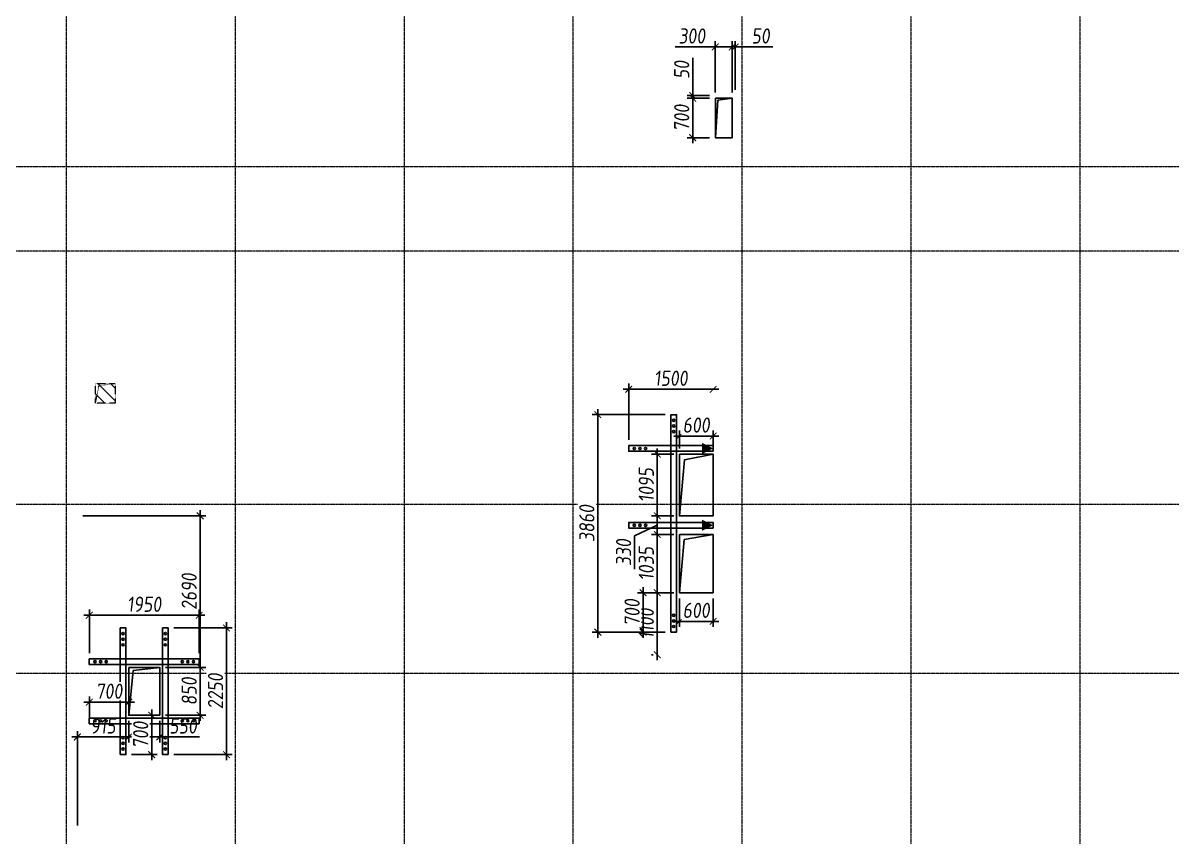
# Model space of a CAD drawing. Header units: millimetres. Extents: x -233751 to 529254, y -907864 to 285890.
# Drawn here: x -206997 to -186474, y -111299 to -96850 of the extents above; entities that cross this region are included whole.
import ezdxf

# ---------------------------------------------------------------- set-up
doc = ezdxf.new("R2010")
doc.units = ezdxf.units.MM
doc.linetypes.add('ADSK_Штриховая_ш2 п1', pattern=[3, 2, -1])
doc.linetypes.add('осевая', pattern=[2, 1.25, -0.25, 0.25, -0.25])
doc.layers.get('0').update_dxf_attribs({"lineweight": 30})
doc.layers.get('Defpoints').update_dxf_attribs({"lineweight": 0})
for name, color, linetype, lineweight in [('КР_Металл', 3, 'Continuous', 30), ('КР_Новые отверстия', 5, 'Continuous', 30), ('КР_Оси', 7, 'Continuous', 5), ('КР_Размеры отверстия', 7, 'Continuous', 5), ('КР_Размеры усиление', 1, 'Continuous', 5), ('КР_Сущ отверстия', 6, 'Continuous', 15), ('КР_Тонкая', 250, 'Continuous', 0)]:
    doc.layers.add(name, color=color, linetype=linetype, lineweight=lineweight)
doc.styles.add('ISOCPEUR', font='isocpeur.ttf', dxfattribs={"width": 0.85, "oblique": 7})
doc.dimstyles.new('R_100', dxfattribs={"dimtxt": 270, "dimasz": 120, "dimexe": 100, "dimexo": 100, "dimgap": 60, "dimtad": 1, "dimdec": 0, "dimrnd": 5, "dimzin": 0, "dimdsep": 46, "dimtxsty": 'ISOCPEUR', "dimblk": 'ARCHTICK', "dimcen": 0, "dimdle": 100, "dimclrd": 256, "dimclre": 256, "dimclrt": 256, "dimadec": 0, "dimazin": 0, "dimtfac": 2, "dimtdec": 0, "dimtmove": 0, "dimatfit": 3, "dimfxl": 1, "dimtvp": 3, "dimtfill": 1, "dimtolj": 1, "dimtzin": 0, "dimarcsym": 0})

# ---------------------------------------------------------------- blocks, each defined once
blk = doc.blocks.new('*U2180')
at = {"color": 0, "linetype": 'ByBlock', "lineweight": -2, "ltscale": 10}
blk.add_line((0, 0), (-35117, 0), dxfattribs=at)
blk = doc.blocks.new('*U2181')
at = {"color": 0, "linetype": 'ByBlock', "lineweight": -2, "ltscale": 10}
blk.add_line((0, 0), (-35117, 0), dxfattribs=at)
blk = doc.blocks.new('*U2182')
at = {"color": 0, "linetype": 'ByBlock', "lineweight": -2, "ltscale": 10}
blk.add_line((0, 0), (-35117, 0), dxfattribs=at)
blk = doc.blocks.new('*U2183')
at = {"color": 0, "linetype": 'ByBlock', "lineweight": -2, "ltscale": 10}
blk.add_line((0, 0), (-35117, 0), dxfattribs=at)
blk = doc.blocks.new('*U2196')
at = {"color": 0, "linetype": 'ByBlock', "lineweight": -2, "ltscale": 10}
blk.add_line((0, 0), (0, -53278), dxfattribs=at)
blk = doc.blocks.new('*U2197')
at = {"color": 0, "linetype": 'ByBlock', "lineweight": -2, "ltscale": 10}
blk.add_line((0, 0), (0, -53278), dxfattribs=at)
blk = doc.blocks.new('*U2198')
at = {"color": 0, "linetype": 'ByBlock', "lineweight": -2, "ltscale": 10}
blk.add_line((0, 0), (0, -53278), dxfattribs=at)
blk = doc.blocks.new('*U2199')
at = {"color": 0, "linetype": 'ByBlock', "lineweight": -2, "ltscale": 10}
blk.add_line((0, 0), (0, -53278), dxfattribs=at)
blk = doc.blocks.new('*U2200')
at = {"color": 0, "linetype": 'ByBlock', "lineweight": -2, "ltscale": 10}
blk.add_line((0, 0), (0, -53278), dxfattribs=at)
blk = doc.blocks.new('*U2201')
at = {"color": 0, "linetype": 'ByBlock', "lineweight": -2, "ltscale": 10}
blk.add_line((0, 0), (0, -53278), dxfattribs=at)
blk = doc.blocks.new('*U2202')
at = {"color": 0, "linetype": 'ByBlock', "lineweight": -2, "ltscale": 10}
blk.add_line((0, 0), (0, -53278), dxfattribs=at)
blk = doc.blocks.new('_ArchTick')
at = {"color": 0, "linetype": 'ByBlock', "const_width": 0.15}
blk.add_lwpolyline([(-0.5, -0.5), (0.5, 0.5)], dxfattribs=at)
blk = doc.blocks.new('*D1227')
at = {"layer": 'Defpoints', "color": 0, "transparency": 16777216}
for p in [(-194706, -98184), (-194706, -98884)]:
    blk.add_point(p, dxfattribs=at)
at = {"layer": 'КР_Размеры отверстия', "lineweight": -2, "transparency": 16777216}
for p, q in [((-195107, -98984), (-195107, -98084)), ((-194806, -98184), (-195207, -98184)), ((-194806, -98884), (-195207, -98884))]:
    blk.add_line(p, q, dxfattribs=at)
at = {"layer": 'КР_Размеры отверстия', "lineweight": -2, "transparency": 16777216, "xscale": 120, "yscale": 120, "zscale": 120}
for p, rotation in [((-195107, -98184), 90), ((-195107, -98884), 270)]:
    blk.add_blockref('_ArchTick', p, dxfattribs=dict(at, rotation=rotation))
at = {"layer": 'КР_Размеры отверстия', "transparency": 16777216, "insert": (-195302, -98534), "char_height": 270, "attachment_point": 5, "rotation": 90, "style": 'ISOCPEUR', "bg_fill": 3, "box_fill_scale": 1.1, "bg_fill_color": 256, "bg_fill_true_color": 13158600, "bg_fill_transparency": 0}
blk.add_mtext('\\A1;700', dxfattribs=at)
at = {"layer": 'Defpoints', "color": 0, "transparency": 16777216}
blk.add_point((-195107, -98184), dxfattribs=at)
blk = doc.blocks.new('*D1228')
at = {"layer": 'Defpoints', "color": 0, "transparency": 16777216}
for p in [(-195107, -98134), (-194706, -98134), (-194706, -98184)]:
    blk.add_point(p, dxfattribs=at)
at = {"layer": 'КР_Размеры отверстия', "lineweight": -2, "transparency": 16777216}
for p, q in [((-195107, -98134), (-195107, -97466)), ((-194806, -98134), (-195207, -98134)), ((-194806, -98184), (-195207, -98184)), ((-195107, -98184), (-195107, -98134)), ((-195107, -98184), (-195107, -98304))]:
    blk.add_line(p, q, dxfattribs=at)
at = {"layer": 'КР_Размеры отверстия', "lineweight": -2, "transparency": 16777216, "xscale": 120, "yscale": 120, "zscale": 120}
for p, rotation in [((-195107, -98134), 270), ((-195107, -98184), 90)]:
    blk.add_blockref('_ArchTick', p, dxfattribs=dict(at, rotation=rotation))
at = {"layer": 'КР_Размеры отверстия', "transparency": 16777216, "insert": (-195302, -97680), "char_height": 270, "attachment_point": 5, "rotation": 90, "style": 'ISOCPEUR', "bg_fill": 3, "box_fill_scale": 1.1, "bg_fill_color": 256, "bg_fill_true_color": 13158600, "bg_fill_transparency": 0}
blk.add_mtext('\\A1;50', dxfattribs=at)
blk = doc.blocks.new('*D1202')
at = {"layer": 'Defpoints', "color": 0, "transparency": 16777216}
for p in [(-194354, -97273), (-194406, -98184), (-194354, -98134)]:
    blk.add_point(p, dxfattribs=at)
at = {"layer": 'КР_Размеры отверстия', "lineweight": -2, "transparency": 16777216}
for p, q in [((-194406, -97273), (-194526, -97273)), ((-194406, -98084), (-194406, -97173)), ((-194406, -97273), (-194354, -97273)), ((-194354, -98034), (-194354, -97173)), ((-194354, -97273), (-193685, -97273))]:
    blk.add_line(p, q, dxfattribs=at)
at = {"layer": 'КР_Размеры отверстия', "lineweight": -2, "transparency": 16777216, "xscale": 120, "yscale": 120, "zscale": 120}
blk.add_blockref('_ArchTick', (-194406, -97273), dxfattribs=at)
at = {"layer": 'КР_Размеры отверстия', "lineweight": -2, "transparency": 16777216, "xscale": 120, "yscale": 120, "zscale": 120, "rotation": 180}
blk.add_blockref('_ArchTick', (-194354, -97273), dxfattribs=at)
at = {"layer": 'КР_Размеры отверстия', "transparency": 16777216, "insert": (-193900, -97078), "char_height": 270, "attachment_point": 5, "style": 'ISOCPEUR', "bg_fill": 3, "box_fill_scale": 1.1, "bg_fill_color": 256, "bg_fill_true_color": 13158600, "bg_fill_transparency": 0}
blk.add_mtext('\\A1;50', dxfattribs=at)
blk = doc.blocks.new('*D1229')
at = {"layer": 'Defpoints', "color": 0, "transparency": 16777216}
for p in [(-194706, -97273), (-194706, -98184), (-194406, -98184)]:
    blk.add_point(p, dxfattribs=at)
at = {"layer": 'КР_Размеры отверстия', "lineweight": -2, "transparency": 16777216}
for p, q in [((-194706, -97273), (-195416, -97273)), ((-194706, -98084), (-194706, -97173)), ((-194306, -97273), (-194706, -97273)), ((-194406, -98084), (-194406, -97173))]:
    blk.add_line(p, q, dxfattribs=at)
at = {"layer": 'КР_Размеры отверстия', "lineweight": -2, "transparency": 16777216, "xscale": 120, "yscale": 120, "zscale": 120, "rotation": 180}
blk.add_blockref('_ArchTick', (-194706, -97273), dxfattribs=at)
at = {"layer": 'КР_Размеры отверстия', "lineweight": -2, "transparency": 16777216, "xscale": 120, "yscale": 120, "zscale": 120}
blk.add_blockref('_ArchTick', (-194406, -97273), dxfattribs=at)
at = {"layer": 'КР_Размеры отверстия', "transparency": 16777216, "insert": (-195121, -97078), "char_height": 270, "attachment_point": 5, "style": 'ISOCPEUR', "bg_fill": 3, "box_fill_scale": 1.1, "bg_fill_color": 256, "bg_fill_true_color": 13158600, "bg_fill_transparency": 0}
blk.add_mtext('\\A1;300', dxfattribs=at)
blk = doc.blocks.new('*D1198')
at = {"layer": 'Defpoints', "color": 0, "transparency": 16777216}
for p in [(-195343, -104502), (-195736, -105599), (-195343, -105599)]:
    blk.add_point(p, dxfattribs=at)
at = {"layer": 'КР_Размеры отверстия', "lineweight": -2, "transparency": 16777216}
for p, q in [((-195736, -104402), (-195736, -105699)), ((-195443, -104502), (-195836, -104502)), ((-195443, -105599), (-195836, -105599))]:
    blk.add_line(p, q, dxfattribs=at)
at = {"layer": 'КР_Размеры отверстия', "lineweight": -2, "transparency": 16777216, "xscale": 120, "yscale": 120, "zscale": 120}
for p, rotation in [((-195736, -104502), 90), ((-195736, -105599), 270)]:
    blk.add_blockref('_ArchTick', p, dxfattribs=dict(at, rotation=rotation))
at = {"layer": 'КР_Размеры отверстия', "transparency": 16777216, "insert": (-195931, -105051), "char_height": 270, "attachment_point": 5, "rotation": 90, "style": 'ISOCPEUR', "bg_fill": 3, "box_fill_scale": 1.1, "bg_fill_color": 256, "bg_fill_true_color": 13158600, "bg_fill_transparency": 0}
blk.add_mtext('\\A1;1095', dxfattribs=at)
blk = doc.blocks.new('*D1199')
at = {"layer": 'Defpoints', "color": 0, "transparency": 16777216}
for p in [(-195343, -105930), (-195736, -106964), (-195343, -106964)]:
    blk.add_point(p, dxfattribs=at)
at = {"layer": 'КР_Размеры отверстия', "lineweight": -2, "transparency": 16777216}
for p, q in [((-195736, -105830), (-195736, -107064)), ((-195443, -105930), (-195836, -105930)), ((-195443, -106964), (-195836, -106964))]:
    blk.add_line(p, q, dxfattribs=at)
at = {"layer": 'КР_Размеры отверстия', "lineweight": -2, "transparency": 16777216, "xscale": 120, "yscale": 120, "zscale": 120}
for p, rotation in [((-195736, -105930), 90), ((-195736, -106964), 270)]:
    blk.add_blockref('_ArchTick', p, dxfattribs=dict(at, rotation=rotation))
at = {"layer": 'КР_Размеры отверстия', "transparency": 16777216, "insert": (-195931, -106447), "char_height": 270, "attachment_point": 5, "rotation": 90, "style": 'ISOCPEUR', "bg_fill": 3, "box_fill_scale": 1.1, "bg_fill_color": 256, "bg_fill_true_color": 13158600, "bg_fill_transparency": 0}
blk.add_mtext('\\A1;1035', dxfattribs=at)
blk = doc.blocks.new('*D1200')
at = {"layer": 'Defpoints', "color": 0, "transparency": 16777216}
for p in [(-195736, -105599), (-195343, -105599), (-195343, -105930)]:
    blk.add_point(p, dxfattribs=at)
at = {"layer": 'КР_Размеры отверстия', "lineweight": -2, "transparency": 16777216}
for p, q in [((-195443, -105599), (-195836, -105599)), ((-195736, -106030), (-195736, -105499)), ((-195736, -105765), (-196139, -105955)), ((-196139, -105955), (-196139, -106544)), ((-195443, -105930), (-195836, -105930))]:
    blk.add_line(p, q, dxfattribs=at)
at = {"layer": 'КР_Размеры отверстия', "lineweight": -2, "transparency": 16777216, "xscale": 120, "yscale": 120, "zscale": 120}
for p, rotation in [((-195736, -105599), 90), ((-195736, -105930), 270)]:
    blk.add_blockref('_ArchTick', p, dxfattribs=dict(at, rotation=rotation))
at = {"layer": 'КР_Размеры отверстия', "transparency": 16777216, "insert": (-196334, -106250), "char_height": 270, "attachment_point": 5, "rotation": 90, "style": 'ISOCPEUR', "bg_fill": 3, "box_fill_scale": 1.1, "bg_fill_color": 256, "bg_fill_true_color": 13158600, "bg_fill_transparency": 0}
blk.add_mtext('\\A1;330', dxfattribs=at)
blk = doc.blocks.new('*D1201')
at = {"layer": 'Defpoints', "color": 0, "transparency": 16777216}
for p in [(-195343, -106964), (-194744, -106964)]:
    blk.add_point(p, dxfattribs=at)
at = {"layer": 'КР_Размеры отверстия', "lineweight": -2, "transparency": 16777216}
for p, q in [((-195343, -107064), (-195343, -107572)), ((-194744, -107064), (-194744, -107572)), ((-195443, -107472), (-194644, -107472))]:
    blk.add_line(p, q, dxfattribs=at)
at = {"layer": 'КР_Размеры отверстия', "lineweight": -2, "transparency": 16777216, "xscale": 120, "yscale": 120, "zscale": 120, "rotation": 180}
blk.add_blockref('_ArchTick', (-195343, -107472), dxfattribs=at)
at = {"layer": 'КР_Размеры отверстия', "lineweight": -2, "transparency": 16777216, "xscale": 120, "yscale": 120, "zscale": 120}
blk.add_blockref('_ArchTick', (-194744, -107472), dxfattribs=at)
at = {"layer": 'КР_Размеры отверстия', "transparency": 16777216, "insert": (-195044, -107277), "char_height": 270, "attachment_point": 5, "style": 'ISOCPEUR', "bg_fill": 3, "box_fill_scale": 1.1, "bg_fill_color": 256, "bg_fill_true_color": 13158600, "bg_fill_transparency": 0}
blk.add_mtext('\\A1;600', dxfattribs=at)
at = {"layer": 'Defpoints', "color": 0, "transparency": 16777216}
blk.add_point((-194744, -107472), dxfattribs=at)
blk = doc.blocks.new('*D1210')
at = {"layer": 'Defpoints', "color": 0, "transparency": 16777216}
for p in [(-195343, -104502), (-194744, -104502)]:
    blk.add_point(p, dxfattribs=at)
at = {"layer": 'КР_Размеры отверстия', "lineweight": -2, "transparency": 16777216}
for p, q in [((-195443, -104182), (-194644, -104182)), ((-195343, -104402), (-195343, -104082)), ((-194744, -104402), (-194744, -104082))]:
    blk.add_line(p, q, dxfattribs=at)
at = {"layer": 'КР_Размеры отверстия', "lineweight": -2, "transparency": 16777216, "xscale": 120, "yscale": 120, "zscale": 120, "rotation": 180}
blk.add_blockref('_ArchTick', (-195343, -104182), dxfattribs=at)
at = {"layer": 'КР_Размеры отверстия', "lineweight": -2, "transparency": 16777216, "xscale": 120, "yscale": 120, "zscale": 120}
blk.add_blockref('_ArchTick', (-194744, -104182), dxfattribs=at)
at = {"layer": 'КР_Размеры отверстия', "transparency": 16777216, "insert": (-195044, -103987), "char_height": 270, "attachment_point": 5, "style": 'ISOCPEUR', "bg_fill": 3, "box_fill_scale": 1.1, "bg_fill_color": 256, "bg_fill_true_color": 13158600, "bg_fill_transparency": 0}
blk.add_mtext('\\A1;600', dxfattribs=at)
at = {"layer": 'Defpoints', "color": 0, "transparency": 16777216}
blk.add_point((-194744, -104182), dxfattribs=at)
blk = doc.blocks.new('*D1231')
at = {"layer": 'Defpoints', "color": 0, "transparency": 16777216}
for p in [(-205121, -109139), (-204571, -109139), (-204571, -109525)]:
    blk.add_point(p, dxfattribs=at)
at = {"layer": 'КР_Размеры отверстия', "lineweight": -2, "transparency": 16777216}
for p, q in [((-205121, -109239), (-205121, -109625)), ((-204571, -109239), (-204571, -109625)), ((-205221, -109525), (-204571, -109525)), ((-204571, -109525), (-203862, -109525))]:
    blk.add_line(p, q, dxfattribs=at)
at = {"layer": 'КР_Размеры отверстия', "lineweight": -2, "transparency": 16777216, "xscale": 120, "yscale": 120, "zscale": 120, "rotation": 180}
blk.add_blockref('_ArchTick', (-205121, -109525), dxfattribs=at)
at = {"layer": 'КР_Размеры отверстия', "lineweight": -2, "transparency": 16777216, "xscale": 120, "yscale": 120, "zscale": 120}
blk.add_blockref('_ArchTick', (-204571, -109525), dxfattribs=at)
at = {"layer": 'КР_Размеры отверстия', "transparency": 16777216, "insert": (-204157, -109330), "char_height": 270, "attachment_point": 5, "style": 'ISOCPEUR', "bg_fill": 3, "box_fill_scale": 1.1, "bg_fill_color": 256, "bg_fill_true_color": 13158600, "bg_fill_transparency": 0}
blk.add_mtext('\\A1;550', dxfattribs=at)
blk = doc.blocks.new('*D1232')
at = {"layer": 'Defpoints', "color": 0, "transparency": 16777216}
for p in [(-205121, -109139), (-206034, -109525), (-206034, -111199)]:
    blk.add_point(p, dxfattribs=at)
at = {"layer": 'КР_Размеры отверстия', "lineweight": -2, "transparency": 16777216}
for p, q in [((-205121, -109239), (-205121, -109625)), ((-205021, -109525), (-206134, -109525)), ((-206034, -111099), (-206034, -109425))]:
    blk.add_line(p, q, dxfattribs=at)
at = {"layer": 'КР_Размеры отверстия', "lineweight": -2, "transparency": 16777216, "xscale": 120, "yscale": 120, "zscale": 120, "rotation": 180}
blk.add_blockref('_ArchTick', (-206034, -109525), dxfattribs=at)
at = {"layer": 'КР_Размеры отверстия', "lineweight": -2, "transparency": 16777216, "xscale": 120, "yscale": 120, "zscale": 120}
blk.add_blockref('_ArchTick', (-205121, -109525), dxfattribs=at)
at = {"layer": 'КР_Размеры отверстия', "transparency": 16777216, "insert": (-205578, -109330), "char_height": 270, "attachment_point": 5, "style": 'ISOCPEUR', "bg_fill": 3, "box_fill_scale": 1.1, "bg_fill_color": 256, "bg_fill_true_color": 13158600, "bg_fill_transparency": 0}
blk.add_mtext('\\A1;915', dxfattribs=at)
blk = doc.blocks.new('*D1233')
at = {"layer": 'Defpoints', "color": 0, "transparency": 16777216}
for p in [(-204571, -108289), (-203853, -108289), (-204571, -109139)]:
    blk.add_point(p, dxfattribs=at)
at = {"layer": 'КР_Размеры отверстия', "lineweight": -2, "transparency": 16777216}
for p, q in [((-204471, -108289), (-203753, -108289)), ((-203853, -109239), (-203853, -108189)), ((-204471, -109139), (-203753, -109139))]:
    blk.add_line(p, q, dxfattribs=at)
at = {"layer": 'КР_Размеры отверстия', "lineweight": -2, "transparency": 16777216, "xscale": 120, "yscale": 120, "zscale": 120}
for p, rotation in [((-203853, -108289), 90), ((-203853, -109139), 270)]:
    blk.add_blockref('_ArchTick', p, dxfattribs=dict(at, rotation=rotation))
at = {"layer": 'КР_Размеры отверстия', "transparency": 16777216, "insert": (-204048, -108714), "char_height": 270, "attachment_point": 5, "rotation": 90, "style": 'ISOCPEUR', "bg_fill": 3, "box_fill_scale": 1.1, "bg_fill_color": 256, "bg_fill_true_color": 13158600, "bg_fill_transparency": 0}
blk.add_mtext('\\A1;850', dxfattribs=at)
blk = doc.blocks.new('*D1234')
at = {"layer": 'Defpoints', "color": 0, "transparency": 16777216}
for p in [(-206034, -105599), (-203853, -105599), (-204571, -108289)]:
    blk.add_point(p, dxfattribs=at)
at = {"layer": 'КР_Размеры отверстия', "lineweight": -2, "transparency": 16777216}
for p, q in [((-205934, -105599), (-203753, -105599)), ((-203853, -108389), (-203853, -105499)), ((-204471, -108289), (-203753, -108289))]:
    blk.add_line(p, q, dxfattribs=at)
at = {"layer": 'КР_Размеры отверстия', "lineweight": -2, "transparency": 16777216, "xscale": 120, "yscale": 120, "zscale": 120}
for p, rotation in [((-203853, -105599), 90), ((-203853, -108289), 270)]:
    blk.add_blockref('_ArchTick', p, dxfattribs=dict(at, rotation=rotation))
at = {"layer": 'КР_Размеры отверстия', "transparency": 16777216, "insert": (-204048, -106944), "char_height": 270, "attachment_point": 5, "rotation": 90, "style": 'ISOCPEUR', "bg_fill": 3, "box_fill_scale": 1.1, "bg_fill_color": 256, "bg_fill_true_color": 13158600, "bg_fill_transparency": 0}
blk.add_mtext('\\A1;2690', dxfattribs=at)
blk = doc.blocks.new('*D1236')
at = {"layer": 'Defpoints', "color": 0, "transparency": 16777216}
for p in [(-195343, -106964), (-195736, -108064), (-195709, -108064)]:
    blk.add_point(p, dxfattribs=at)
at = {"layer": 'КР_Размеры отверстия', "lineweight": -2, "transparency": 16777216}
for p, q in [((-195736, -106864), (-195736, -108164)), ((-195443, -106964), (-195836, -106964)), ((-195809, -108064), (-195836, -108064))]:
    blk.add_line(p, q, dxfattribs=at)
at = {"layer": 'КР_Размеры отверстия', "lineweight": -2, "transparency": 16777216, "xscale": 120, "yscale": 120, "zscale": 120}
for p, rotation in [((-195736, -106964), 90), ((-195736, -108064), 270)]:
    blk.add_blockref('_ArchTick', p, dxfattribs=dict(at, rotation=rotation))
at = {"layer": 'КР_Размеры отверстия', "transparency": 16777216, "insert": (-195931, -107514), "char_height": 270, "attachment_point": 5, "rotation": 90, "style": 'ISOCPEUR', "bg_fill": 3, "box_fill_scale": 1.1, "bg_fill_color": 256, "bg_fill_true_color": 13158600, "bg_fill_transparency": 0}
blk.add_mtext('\\A1;1100', dxfattribs=at)
blk = doc.blocks.new('*D1372')
at = {"layer": 'Defpoints', "color": 0, "transparency": 16777216}
for p in [(-196243, -103351), (-194744, -103351), (-196243, -104352)]:
    blk.add_point(p, dxfattribs=at)
at = {"layer": 'КР_Размеры усиление', "color": 3, "lineweight": -2, "transparency": 16777216}
for p, q in [((-194644, -103351), (-196343, -103351)), ((-196243, -104252), (-196243, -103251))]:
    blk.add_line(p, q, dxfattribs=at)
at = {"layer": 'КР_Размеры усиление', "color": 3, "lineweight": -2, "transparency": 16777216, "xscale": 120, "yscale": 120, "zscale": 120, "rotation": 180}
blk.add_blockref('_ArchTick', (-196243, -103351), dxfattribs=at)
at = {"layer": 'КР_Размеры усиление', "color": 3, "lineweight": -2, "transparency": 16777216, "xscale": 120, "yscale": 120, "zscale": 120}
blk.add_blockref('_ArchTick', (-194744, -103351), dxfattribs=at)
at = {"layer": 'КР_Размеры усиление', "color": 3, "transparency": 16777216, "insert": (-195494, -103156), "char_height": 270, "attachment_point": 5, "style": 'ISOCPEUR', "bg_fill": 3, "box_fill_scale": 1.1, "bg_fill_color": 256, "bg_fill_true_color": 13158600, "bg_fill_transparency": 0}
blk.add_mtext('\\A1;1500', dxfattribs=at)
blk = doc.blocks.new('*D1381')
at = {"layer": 'Defpoints', "color": 0, "transparency": 16777216}
for p in [(-196792, -103802), (-195493, -103802), (-195493, -107664)]:
    blk.add_point(p, dxfattribs=at)
at = {"layer": 'КР_Размеры усиление', "lineweight": -2, "transparency": 16777216}
for p, q in [((-195593, -103802), (-196892, -103802)), ((-196792, -107764), (-196792, -103702)), ((-195593, -107664), (-196892, -107664))]:
    blk.add_line(p, q, dxfattribs=at)
at = {"layer": 'КР_Размеры усиление', "lineweight": -2, "transparency": 16777216, "xscale": 120, "yscale": 120, "zscale": 120}
for p, rotation in [((-196792, -103802), 90), ((-196792, -107664), 270)]:
    blk.add_blockref('_ArchTick', p, dxfattribs=dict(at, rotation=rotation))
at = {"layer": 'КР_Размеры усиление', "transparency": 16777216, "insert": (-196987, -105733), "char_height": 270, "attachment_point": 5, "rotation": 90, "style": 'ISOCPEUR', "bg_fill": 3, "box_fill_scale": 1.1, "bg_fill_color": 256, "bg_fill_true_color": 13158600, "bg_fill_transparency": 0}
blk.add_mtext('\\A1;3860', dxfattribs=at)
blk = doc.blocks.new('*D1383')
at = {"layer": 'Defpoints', "color": 0, "transparency": 16777216}
for p in [(-204421, -107589), (-204421, -109839), (-203385, -109839)]:
    blk.add_point(p, dxfattribs=at)
at = {"layer": 'КР_Размеры усиление', "lineweight": -2, "transparency": 16777216}
for p, q in [((-203385, -107489), (-203385, -109939)), ((-204321, -107589), (-203285, -107589)), ((-204321, -109839), (-203285, -109839))]:
    blk.add_line(p, q, dxfattribs=at)
at = {"layer": 'КР_Размеры усиление', "lineweight": -2, "transparency": 16777216, "xscale": 120, "yscale": 120, "zscale": 120}
for p, rotation in [((-203385, -107589), 90), ((-203385, -109839), 270)]:
    blk.add_blockref('_ArchTick', p, dxfattribs=dict(at, rotation=rotation))
at = {"layer": 'КР_Размеры усиление', "transparency": 16777216, "insert": (-203580, -108714), "char_height": 270, "attachment_point": 5, "rotation": 90, "style": 'ISOCPEUR', "bg_fill": 3, "box_fill_scale": 1.1, "bg_fill_color": 256, "bg_fill_true_color": 13158600, "bg_fill_transparency": 0}
blk.add_mtext('\\A1;2250', dxfattribs=at)
blk = doc.blocks.new('*D1384')
at = {"layer": 'Defpoints', "color": 0, "transparency": 16777216}
for p in [(-205821, -107364), (-205821, -108139), (-203871, -108139)]:
    blk.add_point(p, dxfattribs=at)
at = {"layer": 'КР_Размеры усиление', "color": 3, "lineweight": -2, "transparency": 16777216}
for p, q in [((-205821, -108039), (-205821, -107264)), ((-203871, -108039), (-203871, -107264)), ((-203771, -107364), (-205921, -107364))]:
    blk.add_line(p, q, dxfattribs=at)
at = {"layer": 'КР_Размеры усиление', "color": 3, "lineweight": -2, "transparency": 16777216, "xscale": 120, "yscale": 120, "zscale": 120, "rotation": 180}
blk.add_blockref('_ArchTick', (-205821, -107364), dxfattribs=at)
at = {"layer": 'КР_Размеры усиление', "color": 3, "lineweight": -2, "transparency": 16777216, "xscale": 120, "yscale": 120, "zscale": 120}
blk.add_blockref('_ArchTick', (-203871, -107364), dxfattribs=at)
at = {"layer": 'КР_Размеры усиление', "color": 3, "transparency": 16777216, "insert": (-204846, -107169), "char_height": 270, "attachment_point": 5, "style": 'ISOCPEUR', "bg_fill": 3, "box_fill_scale": 1.1, "bg_fill_color": 256, "bg_fill_true_color": 13158600, "bg_fill_transparency": 0}
blk.add_mtext('\\A1;1950', dxfattribs=at)
blk = doc.blocks.new('*D1385')
at = {"layer": 'КР_Размеры усиление', "lineweight": -2, "transparency": 16777216}
for p, q in [((-205021, -109139), (-204614, -109139)), ((-204714, -109939), (-204714, -109039)), ((-205071, -109839), (-204614, -109839))]:
    blk.add_line(p, q, dxfattribs=at)
at = {"layer": 'КР_Размеры усиление', "lineweight": -2, "transparency": 16777216, "xscale": 120, "yscale": 120, "zscale": 120}
for p, rotation in [((-204714, -109139), 90), ((-204714, -109839), 270)]:
    blk.add_blockref('_ArchTick', p, dxfattribs=dict(at, rotation=rotation))
at = {"layer": 'КР_Размеры усиление', "transparency": 16777216, "insert": (-204909, -109489), "char_height": 270, "attachment_point": 5, "rotation": 90, "style": 'ISOCPEUR', "bg_fill": 3, "box_fill_scale": 1.1, "bg_fill_color": 256, "bg_fill_true_color": 13158600, "bg_fill_transparency": 0}
blk.add_mtext('\\A1;700', dxfattribs=at)
at = {"layer": 'Defpoints', "color": 0, "transparency": 16777216}
for p in [(-205121, -109139), (-204714, -109139), (-205171, -109839)]:
    blk.add_point(p, dxfattribs=at)
blk = doc.blocks.new('*D1386')
at = {"layer": 'Defpoints', "color": 0, "transparency": 16777216}
for p in [(-205121, -109139), (-205821, -109289)]:
    blk.add_point(p, dxfattribs=at)
at = {"layer": 'КР_Размеры усиление', "color": 3, "lineweight": -2, "transparency": 16777216}
for p, q in [((-205021, -108908), (-205921, -108908)), ((-205821, -109189), (-205821, -108808)), ((-205121, -109039), (-205121, -108808))]:
    blk.add_line(p, q, dxfattribs=at)
at = {"layer": 'КР_Размеры усиление', "color": 3, "lineweight": -2, "transparency": 16777216, "xscale": 120, "yscale": 120, "zscale": 120, "rotation": 180}
blk.add_blockref('_ArchTick', (-205821, -108908), dxfattribs=at)
at = {"layer": 'КР_Размеры усиление', "color": 3, "lineweight": -2, "transparency": 16777216, "xscale": 120, "yscale": 120, "zscale": 120}
blk.add_blockref('_ArchTick', (-205121, -108908), dxfattribs=at)
at = {"layer": 'КР_Размеры усиление', "color": 3, "transparency": 16777216, "insert": (-205471, -108713), "char_height": 270, "attachment_point": 5, "style": 'ISOCPEUR', "bg_fill": 3, "box_fill_scale": 1.1, "bg_fill_color": 256, "bg_fill_true_color": 13158600, "bg_fill_transparency": 0}
blk.add_mtext('\\A1;700', dxfattribs=at)
at = {"layer": 'Defpoints', "color": 0, "transparency": 16777216}
blk.add_point((-205821, -108908), dxfattribs=at)
blk = doc.blocks.new('*D1449')
at = {"layer": 'Defpoints', "color": 0, "transparency": 16777216}
for p in [(-195343, -106964), (-195493, -107664)]:
    blk.add_point(p, dxfattribs=at)
at = {"layer": 'КР_Размеры усиление', "lineweight": -2, "transparency": 16777216}
for p, q in [((-195988, -106864), (-195988, -107764)), ((-195443, -106964), (-196088, -106964)), ((-195593, -107664), (-196088, -107664))]:
    blk.add_line(p, q, dxfattribs=at)
at = {"layer": 'КР_Размеры усиление', "lineweight": -2, "transparency": 16777216, "xscale": 120, "yscale": 120, "zscale": 120}
for p, rotation in [((-195988, -106964), 90), ((-195988, -107664), 270)]:
    blk.add_blockref('_ArchTick', p, dxfattribs=dict(at, rotation=rotation))
at = {"layer": 'КР_Размеры усиление', "transparency": 16777216, "insert": (-196183, -107314), "char_height": 270, "attachment_point": 5, "rotation": 90, "style": 'ISOCPEUR', "bg_fill": 3, "box_fill_scale": 1.1, "bg_fill_color": 256, "bg_fill_true_color": 13158600, "bg_fill_transparency": 0}
blk.add_mtext('\\A1;700', dxfattribs=at)
at = {"layer": 'Defpoints', "color": 0, "transparency": 16777216}
blk.add_point((-195988, -107664), dxfattribs=at)

msp = doc.modelspace()

# ---------------------------------------------------------------- hatches: boundary and pattern name
at = {"layer": 'КР_Металл', "lineweight": 5}
h = msp.add_hatch(color=6, dxfattribs=at)
h.dxf.hatch_style = 1
h.paths.add_polyline_path([(-194743.9, -105765.4), (-194943.9, -105665.4), (-194943.9, -105865.4)])
at = {"layer": 'КР_Сущ отверстия'}
h = msp.add_hatch(dxfattribs=at)
h.set_pattern_fill('ANSI31', scale=50, angle=90)
h.paths.add_polyline_path([(-205363.9, -103249.3), (-205713.9, -103249.3), (-205713.9, -103599.3), (-205363.9, -103599.3)])

# ---------------------------------------------------------------- linework, layer by layer
at = {"layer": 'КР_Новые отверстия'}
for points in [[(-195343.3, -104502.5), (-194743.9, -104502.5), (-194743.9, -105599.2), (-195343.3, -105599.2)], [(-195343.5, -105930.4), (-194743.9, -105930.4), (-194743.9, -106964.3), (-195343.5, -106964.3)], [(-205121.4, -108289.3), (-204571.4, -108289.3), (-204571.4, -109139.3), (-205121.4, -109139.3)]]:
    msp.add_lwpolyline(points, close=True, dxfattribs=at)
for points in [[(-195343.3, -105599.2), (-195252, -104602.5), (-194743.9, -104502.5)], [(-195343.5, -106964.3), (-195257.4, -106020.5), (-194743.9, -105930.4)], [(-205121.4, -109139.3), (-205044.9, -108345.3), (-204571.4, -108289.3)]]:
    msp.add_lwpolyline(points, dxfattribs=at)
at = {"layer": 'КР_Сущ отверстия', "linetype": 'ADSK_Штриховая_ш2 п1'}
msp.add_lwpolyline([(-205713.9, -103249.3), (-205363.9, -103249.3), (-205363.9, -103599.3), (-205713.9, -103599.3)], close=True, dxfattribs=at)
msp.add_lwpolyline([(-205713.9, -103599.3), (-205652.2, -103292.6), (-205363.9, -103249.3)], dxfattribs=at)

# ---------------------------------------------------------------- block references
at = {"layer": 'КР_Оси', "linetype": 'осевая'}
for name, p in [('*U2196', (-206232.7, -65636.9)), ('*U2197', (-203232.7, -65636.9)), ('*U2199', (-197232.7, -65636.9)), ('*U2201', (-191232.7, -65636.9)), ('*U2202', (-188232.7, -65636.9)), ('*U2181', (-186473.8, -105399.3)), ('*U2180', (-186473.8, -108399.3))]:
    msp.add_blockref(name, p, dxfattribs=at)

# ---------------------------------------------------------------- wipeouts: each hides what was drawn before it
msp.add_wipeout([(-194973.9, -100284.3), (-194354, -100284.3), (-194354, -98998.7), (-194754, -98971.8)]).dxf.layer = 'КР_Тонкая'

# ---------------------------------------------------------------- next in the draw order: linework, layer by layer
at = {"layer": 'КР_Новые отверстия'}
msp.add_lwpolyline([(-194704, -98184.3), (-194404, -98184.3), (-194404, -98884.3), (-194704, -98884.3)], close=True, dxfattribs=at)
msp.add_lwpolyline([(-194704, -98884.3), (-194660, -98218.2), (-194404, -98184.3)], dxfattribs=at)

# ---------------------------------------------------------------- next in the draw order: block references
at = {"layer": 'КР_Оси', "linetype": 'осевая'}
for name, p in [('*U2200', (-194232.7, -65636.9)), ('*U2183', (-186473.8, -99399.3))]:
    msp.add_blockref(name, p, dxfattribs=at)

# ---------------------------------------------------------------- next in the draw order: dimensions: what is measured, and where the dimension line sits
at = {"layer": 'КР_Размеры отверстия'}
for base, p1, p2, picture, middle in [((-195736, -105599.2), (-195343.4, -104502.5), (-195343.4, -105599.2), '*D1198', (-195931, -105050.8)), ((-195736, -106964.3), (-195343.5, -105930.4), (-195343.5, -106964.3), '*D1199', (-195931, -106447.4))]:
    dim = msp.add_linear_dim(base=base, p1=p1, p2=p2, angle=90, dimstyle='R_100', override={"dimpost": '\\X'}, dxfattribs=at)
    dim.commit()
    dim.dimension.update_dxf_attribs({"geometry": picture, "text_midpoint": middle})
dim = msp.add_linear_dim(base=(-204571.4, -109525), p1=(-205121.4, -109139.3), p2=(-204571.4, -109139.3), dimstyle='R_100', override={"dimpost": '\\X'}, dxfattribs=at)
dim.commit()
dim.dimension.update_dxf_attribs({"geometry": '*D1231', "text_midpoint": (-204156.8, -109330)})

# ---------------------------------------------------------------- next in the draw order: linework, layer by layer
at = {"layer": 'КР_Металл'}
for centre in [(-196143.5, -104402.5), (-196043.5, -104402.5), (-195943.5, -104402.5)]:
    msp.add_circle(centre, 20, dxfattribs=at)

# ---------------------------------------------------------------- next in the draw order: dimensions: what is measured, and where the dimension line sits
at = {"layer": 'КР_Размеры отверстия'}
for base, p1, p2, picture, middle in [((-194354, -97272.6), (-194406.3, -98184.3), (-194354, -98134.3), '*D1202', (-193899.8, -97077.6)), ((-194743.8802, -104181.8075), (-195343.3655, -104502.4868), (-194743.8802, -104502.4868), '*D1210', (-195043.6228, -103986.8075)), ((-206033.9151, -109525.0107), (-205121.3592, -109139.3231), (-206033.9151, -111199.3175), '*D1232', (-205577.6371, -109330.0107))]:
    dim = msp.add_linear_dim(base=base, p1=p1, p2=p2, dimstyle='R_100', override={"dimpost": '\\X'}, dxfattribs=at)
    dim.commit()
    dim.dimension.update_dxf_attribs({"geometry": picture, "text_midpoint": middle})
for base, p1, p2, angle, picture, middle in [((-195106.8, -98184.3), (-194706.3, -98884.3), (-194706.3, -98184.3), 90, '*D1227', (-195301.8, -98534.3)), ((-194743.9, -107472.2), (-195343.5, -106964.3), (-194743.9, -106964.3), 180, '*D1201', (-195043.7, -107277.2)), ((-203853.1, -108289.3), (-204571.4, -109139.3), (-204571.4, -108289.3), 90, '*D1233', (-204048.1, -108714.3))]:
    dim = msp.add_linear_dim(base=base, p1=p1, p2=p2, angle=angle, dimstyle='R_100', override={"dimpost": '\\X'}, dxfattribs=at)
    dim.commit()
    dim.dimension.update_dxf_attribs({"geometry": picture, "text_midpoint": middle})
dim = msp.add_linear_dim(base=(-195736, -105599.2), p1=(-195343.5, -105930.4), p2=(-195343.4, -105599.2), angle=90, dimstyle='R_100', override={"dimpost": '\\X', "dimtmove": 1}, dxfattribs=at)
dim.commit()
dim.dimension.update_dxf_attribs({"geometry": '*D1200', "text_midpoint": (-196138.7, -106015.1), "dimtype": 160})

# ---------------------------------------------------------------- next in the draw order: wipeouts: each hides what was drawn before it
msp.add_wipeout([(-199070.5, -99439.1), (-200033.9, -99439.1), (-200033.9, -99599.3), (-200433.9, -99599.3), (-201352.1, -100533.5), (-200956.7, -101741.5), (-198972.5, -101460.4), (-198888.8, -100533.5)]).dxf.layer = 'КР_Тонкая'

# ---------------------------------------------------------------- next in the draw order: linework, layer by layer
at = {"layer": 'КР_Металл'}
msp.add_lwpolyline([(-194743.9, -104452.5), (-194743.9, -104352.5), (-196243.5, -104352.5), (-196243.5, -104452.5)], close=True, dxfattribs=at)
at = {"layer": 'КР_Металл', "color": 1}
for centre in [(-195443.5, -103902.5), (-195443.5, -104002.5), (-195443.5, -104102.5), (-205221.4, -109539.3), (-205221.4, -109639.3), (-205221.4, -109739.3)]:
    msp.add_circle(centre, 20, dxfattribs=at)
at = {"layer": 'КР_Металл'}
for centre in [(-205721.4, -109239.3), (-205621.4, -109239.3), (-205521.4, -109239.3)]:
    msp.add_circle(centre, 20, dxfattribs=at)

# ---------------------------------------------------------------- next in the draw order: block references
at = {"layer": 'КР_Оси', "linetype": 'осевая'}
for name, p in [('*U2198', (-200232.7, -65636.9)), ('*U2182', (-186473.8, -100899.3))]:
    msp.add_blockref(name, p, dxfattribs=at)

# ---------------------------------------------------------------- next in the draw order: dimensions: what is measured, and where the dimension line sits
at = {"layer": 'КР_Размеры отверстия'}
for base, p1, p2, override, picture, middle in [((-195106.8, -98134.3), (-194706.3, -98184.3), (-194706.3, -98134.3), {"dimpost": '\\X'}, '*D1228', (-195301.8, -97680)), ((-203853.1, -105599.3), (-204571.4, -108289.3), (-206033.9, -105599.3), {"dimpost": '\\X'}, '*D1234', (-204048.1, -106944.3)), ((-195736, -108064.3), (-195343.5, -106964.3), (-195708.9, -108064.3), {"dimpost": '\\X', "dimtmove": 1}, '*D1236', (-195931, -107514.3))]:
    dim = msp.add_linear_dim(base=base, p1=p1, p2=p2, angle=90, dimstyle='R_100', override=override, dxfattribs=at)
    dim.commit()
    dim.dimension.update_dxf_attribs({"geometry": picture, "text_midpoint": middle})

# ---------------------------------------------------------------- next in the draw order: linework, layer by layer
at = {"layer": 'КР_Металл', "color": 1}
msp.add_lwpolyline([(-195493.5, -107664.3), (-195393.5, -107664.3), (-195393.5, -103802.5), (-195493.5, -103802.5)], close=True, dxfattribs=at)

# ---------------------------------------------------------------- next in the draw order: dimensions: what is measured, and where the dimension line sits
at = {"layer": 'КР_Размеры отверстия'}
dim = msp.add_linear_dim(base=(-194706.3, -97272.6), p1=(-194406.3, -98184.3), p2=(-194706.3, -98184.3), dimstyle='R_100', override={"dimpost": '\\X'}, dxfattribs=at)
dim.commit()
dim.dimension.update_dxf_attribs({"geometry": '*D1229', "text_midpoint": (-195120.9, -97077.6)})
at = {"layer": 'КР_Размеры усиление'}
dim = msp.add_linear_dim(base=(-203385.2, -109839.3), p1=(-204421.4, -107589.3), p2=(-204421.4, -109839.3), angle=90, dimstyle='R_100', override={"dimpost": '\\X'}, dxfattribs=at)
dim.commit()
dim.dimension.update_dxf_attribs({"geometry": '*D1383', "text_midpoint": (-203580.2, -108714.3)})

# ---------------------------------------------------------------- next in the draw order: linework, layer by layer
at = {"layer": 'КР_Металл', "color": 1}
msp.add_lwpolyline([(-204421.4, -109839.3), (-204521.4, -109839.3), (-204521.4, -107589.3), (-204421.4, -107589.3)], close=True, dxfattribs=at)
at = {"layer": 'КР_Металл'}
for points in [[(-205821.4, -108139.3), (-205821.4, -108239.3), (-203871.4, -108239.3), (-203871.4, -108139.3)], [(-205821.4, -109289.3), (-205821.4, -109189.3), (-203871.4, -109189.3), (-203871.4, -109289.3)]]:
    msp.add_lwpolyline(points, close=True, dxfattribs=at)
at = {"layer": 'КР_Металл', "color": 1}
for centre in [(-204471.4, -107689.3), (-204471.4, -107789.3), (-204471.4, -107889.3), (-204471.4, -109539.3), (-204471.4, -109639.3), (-204471.4, -109739.3)]:
    msp.add_circle(centre, 20, dxfattribs=at)
at = {"layer": 'КР_Металл'}
for centre in [(-204171.4, -108189.3), (-204071.4, -108189.3), (-203971.4, -108189.3), (-204171.4, -109239.3), (-204071.4, -109239.3), (-203971.4, -109239.3)]:
    msp.add_circle(centre, 20, dxfattribs=at)

# ---------------------------------------------------------------- next in the draw order: dimensions: what is measured, and where the dimension line sits
at = {"layer": 'КР_Размеры усиление'}
dim = msp.add_linear_dim(base=(-196243.5, -103351.4), p1=(-194743.9, -103351.4), p2=(-196243.5, -104352.5), dimstyle='R_100', override={"dimpost": '\\X', "dimclrd": 3, "dimclre": 3, "dimclrt": 3}, dxfattribs=at)
dim.commit()
dim.dimension.update_dxf_attribs({"geometry": '*D1372', "text_midpoint": (-195493.7, -103156.4)})

# ---------------------------------------------------------------- next in the draw order: hatches: boundary and pattern name
at = {"layer": 'КР_Металл', "lineweight": 5}
h = msp.add_hatch(color=6, dxfattribs=at)
h.dxf.hatch_style = 1
h.paths.add_polyline_path([(-194743.9, -104402.5), (-194943.9, -104302.5), (-194943.9, -104502.5)])

# ---------------------------------------------------------------- next in the draw order: dimensions: what is measured, and where the dimension line sits
at = {"layer": 'КР_Размеры усиление'}
dim = msp.add_linear_dim(base=(-196791.8, -103802.5), p1=(-195493.5, -107664.3), p2=(-195493.5, -103802.5), angle=90, dimstyle='R_100', override={"dimpost": '\\X'}, dxfattribs=at)
dim.commit()
dim.dimension.update_dxf_attribs({"geometry": '*D1381', "text_midpoint": (-196986.8, -105733.4)})
dim = msp.add_linear_dim(base=(-205821.4, -107364.2), p1=(-203871.4, -108139.3), p2=(-205821.4, -108139.3), dimstyle='R_100', override={"dimpost": '\\X', "dimclrd": 3, "dimclre": 3, "dimclrt": 3}, dxfattribs=at)
dim.commit()
dim.dimension.update_dxf_attribs({"geometry": '*D1384', "text_midpoint": (-204846.4, -107169.2)})

# ---------------------------------------------------------------- next in the draw order: linework, layer by layer
at = {"layer": 'КР_Металл'}
msp.add_lwpolyline([(-194743.9, -105815.4), (-194743.9, -105715.4), (-196243.5, -105715.4), (-196243.5, -105815.4)], close=True, dxfattribs=at)
at = {"layer": 'КР_Металл', "color": 1}
msp.add_lwpolyline([(-205271.4, -109839.3), (-205171.4, -109839.3), (-205171.4, -107589.3), (-205271.4, -107589.3)], close=True, dxfattribs=at)
at = {"layer": 'КР_Металл'}
for centre in [(-196143.5, -105765.4), (-196043.5, -105765.4), (-195943.5, -105765.4), (-205721.4, -108189.3), (-205621.4, -108189.3), (-205521.4, -108189.3)]:
    msp.add_circle(centre, 20, dxfattribs=at)
at = {"layer": 'КР_Металл', "color": 1}
for centre in [(-205221.4, -107689.3), (-205221.4, -107789.3), (-205221.4, -107889.3)]:
    msp.add_circle(centre, 20, dxfattribs=at)

# ---------------------------------------------------------------- next in the draw order: dimensions: what is measured, and where the dimension line sits
at = {"layer": 'КР_Размеры усиление'}
dim = msp.add_linear_dim(base=(-195988.4, -107664.3), p1=(-195343.5, -106964.3), p2=(-195493.5, -107664.3), angle=90, dimstyle='R_100', override={"dimpost": '\\X'}, dxfattribs=at)
dim.commit()
dim.dimension.update_dxf_attribs({"geometry": '*D1449', "text_midpoint": (-196183.4, -107314.3)})

# ---------------------------------------------------------------- next in the draw order: linework, layer by layer
at = {"layer": 'КР_Металл', "color": 1}
for centre in [(-195443.5, -107364.3), (-195443.5, -107464.3), (-195443.5, -107564.3)]:
    msp.add_circle(centre, 20, dxfattribs=at)

# ---------------------------------------------------------------- next in the draw order: dimensions: what is measured, and where the dimension line sits
at = {"layer": 'КР_Размеры усиление'}
dim = msp.add_linear_dim(base=(-204714, -109139.3), p1=(-205171.4, -109839.3), p2=(-205121.4, -109139.3), angle=90, dimstyle='R_100', override={"dimpost": '\\X'}, dxfattribs=at)
dim.commit()
dim.dimension.update_dxf_attribs({"geometry": '*D1385', "text_midpoint": (-204909, -109489.3)})

# ---------------------------------------------------------------- next in the draw order: dimensions: what is measured, and where the dimension line sits
dim = msp.add_linear_dim(base=(-205821.4, -108907.9), p1=(-205121.4, -109139.3), p2=(-205821.4, -109289.3), dimstyle='R_100', override={"dimpost": '\\X', "dimclrd": 3, "dimclre": 3, "dimclrt": 3}, dxfattribs=at)
dim.commit()
dim.dimension.update_dxf_attribs({"geometry": '*D1386', "text_midpoint": (-205471.4, -108712.9)})

doc.saveas('drawing.dxf')
